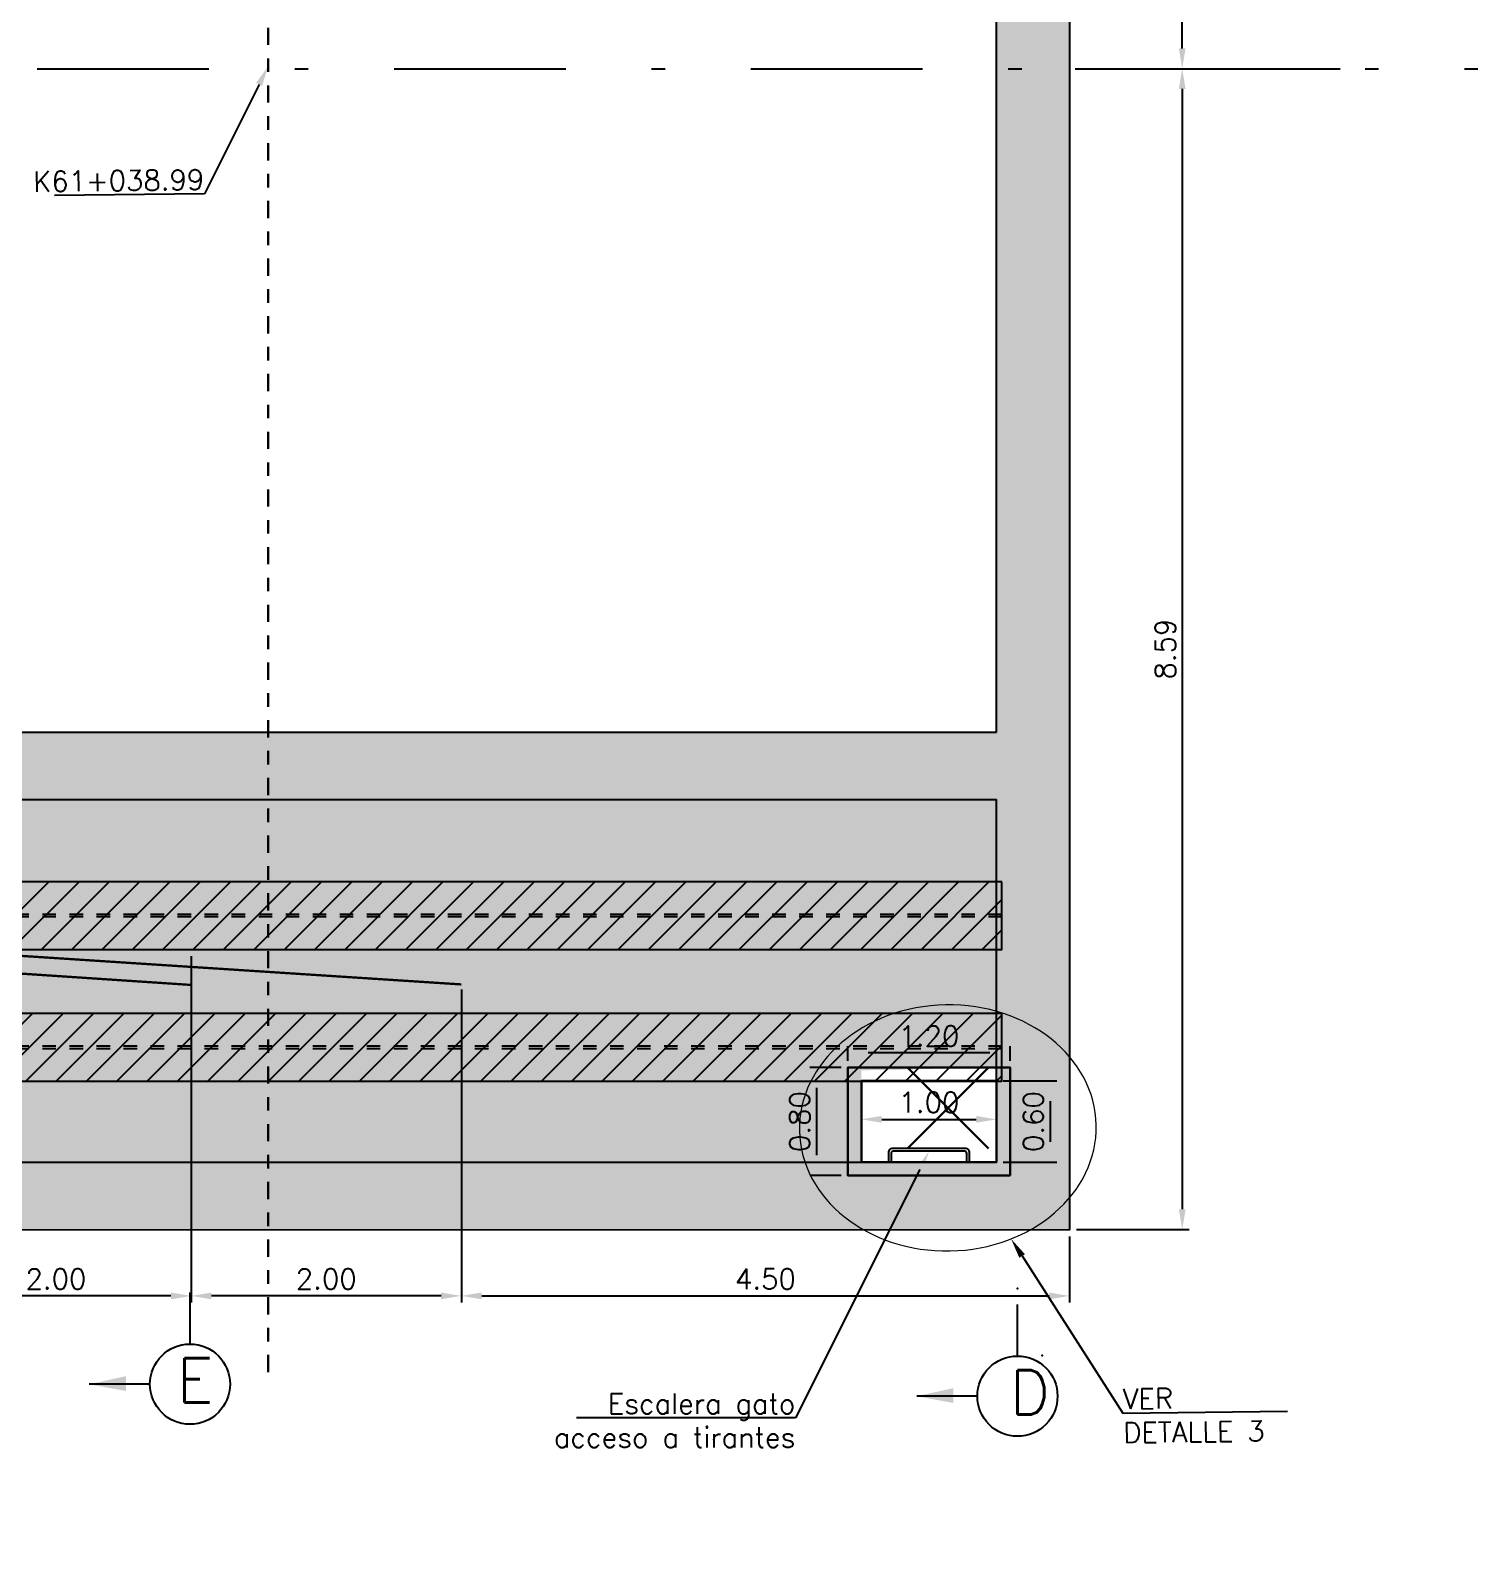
# Model space of a CAD drawing. Header units: metres. Extents: x 1080594 to 1081411, y 976871 to 977162.
# Drawn here: x 1081111.04 to 1081121.69, y 976937.18 to 976948.46 of the extents above; entities that cross this region are included whole.
import ezdxf
from ezdxf import colors
from ezdxf.entities.mleader import LeaderData, LeaderLine
from ezdxf.math import Vec2, Vec3

# ---------------------------------------------------------------- set-up
doc = ezdxf.new("R2010")
doc.units = ezdxf.units.M
doc.header["$LTSCALE"] = 25.4
doc.linetypes.add('DASHDOT', pattern=[1, 0.5, -0.25, 0, -0.25])
doc.linetypes.add('HIDDEN', pattern=[0.375, 0.25, -0.125])
for name, color, linetype in [('CIRCULOCONTRAP', 130, 'Continuous'), ('CONTRAPESO', 3, 'Continuous'), ('DIMCONTRAPESO', 1, 'Continuous'), ('EJE PUENTE', 41, 'DASHDOT'), ('ESCALERAGATO', 53, 'Continuous'), ('PERFIL MET', 37, 'Continuous'), ('R175COTR', 7, 'Continuous')]:
    doc.layers.add(name, color=color, linetype=linetype)
for name, color, linetype, lineweight in [('COTA', 1, 'Continuous', 30), ('EJECONTRAPESO', 41, 'DASHDOT', 30), ('OTROS', 8, 'Continuous', 5), ('SOLIDOREFCONT', 254, 'Continuous', 5), ('TAPACCESO', 30, 'Continuous', 30), ('TIRANTE', 170, 'Continuous', 30)]:
    doc.layers.add(name, color=color, linetype=linetype, lineweight=lineweight)
doc.styles.add('romans', font='romans.shx')
doc.dimstyles.new('Copy 75', dxfattribs={"dimtxt": 0.15, "dimasz": 0.15, "dimexe": 0.05, "dimexo": 0.05, "dimgap": 0.05, "dimtad": 1, "dimzin": 0, "dimdsep": 46, "dimtxsty": 'romans', "dimcen": 0.002, "dimclrd": 1, "dimclre": 1, "dimclrt": 3, "dimadec": 4, "dimazin": 0, "dimtfac": 1, "dimtofl": 0, "dimtmove": 1, "dimatfit": 3, "dimfxl": 1, "dimtolj": 1, "dimtzin": 0, "dimarcsym": 1})

# ---------------------------------------------------------------- blocks, each defined once
blk = doc.blocks.new('*D133')
at = {"layer": 'Defpoints', "color": 0, "transparency": 16777216}
for p in [(1081119.376468803, 976948.1799643373), (1081118.734117915, 976939.5894934485), (1081119.565605333, 976939.5894934485)]:
    blk.add_point(p, dxfattribs=at)
at = {"layer": 'DIMCONTRAPESO', "color": 1, "lineweight": -2, "transparency": 16777216}
for p, q in [((1081119.426468803, 976948.1799643373), (1081119.615605333, 976948.1799643373)), ((1081119.565605333, 976948.0299643372), (1081119.565605333, 976939.7394934485)), ((1081118.784117915, 976939.5894934485), (1081119.615605333, 976939.5894934485))]:
    blk.add_line(p, q, dxfattribs=at)
at = {"layer": 'DIMCONTRAPESO', "color": 1, "transparency": 16777216}
for points in [[(1081119.540605333, 976948.0299643372), (1081119.590605333, 976948.0299643372), (1081119.565605333, 976948.1799643373)], [(1081119.540605333, 976939.7394934485), (1081119.590605333, 976939.7394934485), (1081119.565605333, 976939.5894934485)]]:
    blk.add_solid(points, dxfattribs=at)
at = {"layer": 'DIMCONTRAPESO', "color": 3, "transparency": 16777216, "insert": (1081119.440605333, 976943.884728893), "char_height": 0.15, "attachment_point": 5, "rotation": 90, "style": 'romans'}
blk.add_mtext('\\A1;8.59', dxfattribs=at)
blk = doc.blocks.new('*D124')
at = {"layer": 'Defpoints', "color": 0, "transparency": 16777216}
for p in [(1081117.091387097, 976940.8961763742), (1081117.091387097, 976940.7889934485), (1081118.291387097, 976940.7889934485)]:
    blk.add_point(p, dxfattribs=at)
at = {"layer": 'DIMCONTRAPESO', "color": 1, "lineweight": -2, "transparency": 16777216}
for p, q in [((1081117.091387097, 976940.8389934485), (1081117.091387097, 976940.9461763742)), ((1081118.141387097, 976940.8961763742), (1081117.241387097, 976940.8961763742)), ((1081118.291387097, 976940.8389934485), (1081118.291387097, 976940.9461763742))]:
    blk.add_line(p, q, dxfattribs=at)
at = {"layer": 'DIMCONTRAPESO', "color": 1, "transparency": 16777216}
for points in [[(1081117.241387097, 976940.9211763742), (1081117.241387097, 976940.8711763741), (1081117.091387097, 976940.8961763742)], [(1081118.141387097, 976940.9211763742), (1081118.141387097, 976940.8711763741), (1081118.291387097, 976940.8961763742)]]:
    blk.add_solid(points, dxfattribs=at)
at = {"layer": 'DIMCONTRAPESO', "color": 3, "transparency": 16777216, "insert": (1081117.691387097, 976941.0211763742), "char_height": 0.15, "attachment_point": 5, "style": 'romans'}
blk.add_mtext('\\A1;1.20', dxfattribs=at)
blk = doc.blocks.new('*D125')
at = {"layer": 'Defpoints', "color": 0, "transparency": 16777216}
for p in [(1081118.191387097, 976940.6889934485), (1081118.191387097, 976940.0889934485), (1081118.58821938, 976940.0889934485)]:
    blk.add_point(p, dxfattribs=at)
at = {"layer": 'DIMCONTRAPESO', "color": 1, "lineweight": -2, "transparency": 16777216}
for p, q in [((1081118.241387097, 976940.6889934485), (1081118.638219381, 976940.6889934485)), ((1081118.58821938, 976940.5389934485), (1081118.58821938, 976940.2389934486)), ((1081118.241387097, 976940.0889934485), (1081118.638219381, 976940.0889934485))]:
    blk.add_line(p, q, dxfattribs=at)
at = {"layer": 'DIMCONTRAPESO', "color": 1, "transparency": 16777216}
for points in [[(1081118.563219381, 976940.5389934485), (1081118.61321938, 976940.5389934485), (1081118.58821938, 976940.6889934485)], [(1081118.563219381, 976940.2389934486), (1081118.61321938, 976940.2389934486), (1081118.58821938, 976940.0889934485)]]:
    blk.add_solid(points, dxfattribs=at)
at = {"layer": 'DIMCONTRAPESO', "color": 3, "transparency": 16777216, "insert": (1081118.46321938, 976940.3889934487), "char_height": 0.15, "attachment_point": 5, "rotation": 90, "style": 'romans'}
blk.add_mtext('\\A1;0.60', dxfattribs=at)
blk = doc.blocks.new('*D126')
at = {"layer": 'Defpoints', "color": 0, "transparency": 16777216}
for p in [(1081117.191387097, 976940.379785035), (1081118.191387097, 976940.4051793386), (1081118.191387097, 976940.1889934485)]:
    blk.add_point(p, dxfattribs=at)
at = {"layer": 'DIMCONTRAPESO', "color": 1, "lineweight": -2, "transparency": 16777216}
for p, q in [((1081117.191387097, 976940.4297850351), (1081117.191387097, 976940.4551793387)), ((1081118.191387097, 976940.2389934486), (1081118.191387097, 976940.4551793387)), ((1081117.341387097, 976940.4051793386), (1081118.041387097, 976940.4051793386))]:
    blk.add_line(p, q, dxfattribs=at)
at = {"layer": 'DIMCONTRAPESO', "color": 1, "transparency": 16777216}
for points in [[(1081117.341387097, 976940.4301793387), (1081117.341387097, 976940.3801793386), (1081117.191387097, 976940.4051793386)], [(1081118.041387097, 976940.4301793387), (1081118.041387097, 976940.3801793386), (1081118.191387097, 976940.4051793386)]]:
    blk.add_solid(points, dxfattribs=at)
at = {"layer": 'DIMCONTRAPESO', "color": 3, "transparency": 16777216, "insert": (1081117.691387097, 976940.5301793386), "char_height": 0.15, "attachment_point": 5, "style": 'romans'}
blk.add_mtext('\\A1;1.00', dxfattribs=at)
blk = doc.blocks.new('*D127')
at = {"layer": 'Defpoints', "color": 0, "transparency": 16777216}
for p in [(1081117.091387097, 976940.7889934485), (1081116.858579763, 976939.9889934486), (1081117.091387097, 976939.9889934486)]:
    blk.add_point(p, dxfattribs=at)
at = {"layer": 'DIMCONTRAPESO', "color": 1, "lineweight": -2, "transparency": 16777216}
for p, q in [((1081117.041387097, 976940.7889934485), (1081116.808579762, 976940.7889934485)), ((1081116.858579763, 976940.6389934485), (1081116.858579763, 976940.1389934486)), ((1081117.041387097, 976939.9889934486), (1081116.808579762, 976939.9889934486))]:
    blk.add_line(p, q, dxfattribs=at)
at = {"layer": 'DIMCONTRAPESO', "color": 1, "transparency": 16777216}
for points in [[(1081116.833579763, 976940.6389934485), (1081116.883579762, 976940.6389934485), (1081116.858579763, 976940.7889934485)], [(1081116.833579763, 976940.1389934486), (1081116.883579762, 976940.1389934486), (1081116.858579763, 976939.9889934486)]]:
    blk.add_solid(points, dxfattribs=at)
at = {"layer": 'DIMCONTRAPESO', "color": 3, "transparency": 16777216, "insert": (1081116.733579762, 976940.3889934487), "char_height": 0.15, "attachment_point": 5, "rotation": 90, "style": 'romans'}
blk.add_mtext('\\A1;0.80', dxfattribs=at)
blk = doc.blocks.new('*D129')
at = {"layer": 'Defpoints', "color": 0, "transparency": 16777216}
for p in [(1081118.784117991, 976956.7704352259), (1081119.565605333, 976956.7704352259), (1081119.565605333, 976948.1799643373)]:
    blk.add_point(p, dxfattribs=at)
at = {"layer": 'DIMCONTRAPESO', "color": 1, "lineweight": -2, "transparency": 16777216}
for p, q in [((1081118.834117991, 976956.7704352259), (1081119.615605333, 976956.7704352259)), ((1081119.565605333, 976948.3299643373), (1081119.565605333, 976956.6204352259))]:
    blk.add_line(p, q, dxfattribs=at)
at = {"layer": 'DIMCONTRAPESO', "color": 1, "transparency": 16777216}
for points in [[(1081119.540605333, 976956.6204352259), (1081119.590605333, 976956.6204352259), (1081119.565605333, 976956.7704352259)], [(1081119.540605333, 976948.3299643373), (1081119.590605333, 976948.3299643373), (1081119.565605333, 976948.1799643373)]]:
    blk.add_solid(points, dxfattribs=at)
at = {"layer": 'DIMCONTRAPESO', "color": 3, "transparency": 16777216, "insert": (1081119.440605333, 976952.4751997817), "char_height": 0.15, "attachment_point": 5, "rotation": 90, "style": 'romans'}
blk.add_mtext('\\A1;8.59', dxfattribs=at)
blk = doc.blocks.new('*D369')
at = {"layer": 'Defpoints', "color": 0, "transparency": 16777216}
for p in [(1081114.231387097, 976941.4162192114), (1081112.231387097, 976939.0987348636), (1081112.231387097, 976939.0987348636)]:
    blk.add_point(p, dxfattribs=at)
at = {"layer": 'DIMCONTRAPESO', "color": 1, "lineweight": -2, "transparency": 16777216}
for p, q in [((1081114.231387097, 976941.3662192114), (1081114.231387097, 976939.0487348635)), ((1081114.081387097, 976939.0987348636), (1081112.381387097, 976939.0987348636))]:
    blk.add_line(p, q, dxfattribs=at)
at = {"layer": 'DIMCONTRAPESO', "color": 1, "transparency": 16777216}
for points in [[(1081112.381387097, 976939.1237348636), (1081112.381387097, 976939.0737348635), (1081112.231387097, 976939.0987348636)], [(1081114.081387097, 976939.1237348636), (1081114.081387097, 976939.0737348635), (1081114.231387097, 976939.0987348636)]]:
    blk.add_solid(points, dxfattribs=at)
at = {"layer": 'DIMCONTRAPESO', "color": 3, "transparency": 16777216, "insert": (1081113.231387097, 976939.2237348636), "char_height": 0.15, "attachment_point": 5, "style": 'romans'}
blk.add_mtext('\\A1;2.00', dxfattribs=at)
blk = doc.blocks.new('*D370')
at = {"layer": 'Defpoints', "color": 0, "transparency": 16777216}
for p in [(1081112.231387097, 976941.6625868212), (1081110.231387097, 976939.0987348636), (1081110.231387097, 976939.0987348636)]:
    blk.add_point(p, dxfattribs=at)
at = {"layer": 'DIMCONTRAPESO', "color": 1, "lineweight": -2, "transparency": 16777216}
for p, q in [((1081112.231387097, 976941.6125868212), (1081112.231387097, 976939.0487348635)), ((1081112.081387097, 976939.0987348636), (1081110.381387097, 976939.0987348636))]:
    blk.add_line(p, q, dxfattribs=at)
at = {"layer": 'DIMCONTRAPESO', "color": 1, "transparency": 16777216}
for points in [[(1081110.381387097, 976939.1237348636), (1081110.381387097, 976939.0737348635), (1081110.231387097, 976939.0987348636)], [(1081112.081387097, 976939.1237348636), (1081112.081387097, 976939.0737348635), (1081112.231387097, 976939.0987348636)]]:
    blk.add_solid(points, dxfattribs=at)
at = {"layer": 'DIMCONTRAPESO', "color": 3, "transparency": 16777216, "insert": (1081111.231387097, 976939.2237348636), "char_height": 0.15, "attachment_point": 5, "style": 'romans'}
blk.add_mtext('\\A1;2.00', dxfattribs=at)
blk = doc.blocks.new('*D374')
at = {"layer": 'Defpoints', "color": 0, "transparency": 16777216}
for p in [(1081118.731358233, 976939.5894932862), (1081114.231387097, 976939.0987348636), (1081118.731358233, 976939.0987348636)]:
    blk.add_point(p, dxfattribs=at)
at = {"layer": 'DIMCONTRAPESO', "color": 1, "lineweight": -2, "transparency": 16777216}
for p, q in [((1081118.731358233, 976939.5394932862), (1081118.731358233, 976939.0487348635)), ((1081114.381387097, 976939.0987348636), (1081118.581358233, 976939.0987348636))]:
    blk.add_line(p, q, dxfattribs=at)
at = {"layer": 'DIMCONTRAPESO', "color": 1, "transparency": 16777216}
for points in [[(1081114.381387097, 976939.1237348636), (1081114.381387097, 976939.0737348635), (1081114.231387097, 976939.0987348636)], [(1081118.581358233, 976939.1237348636), (1081118.581358233, 976939.0737348635), (1081118.731358233, 976939.0987348636)]]:
    blk.add_solid(points, dxfattribs=at)
at = {"layer": 'DIMCONTRAPESO', "color": 3, "transparency": 16777216, "insert": (1081116.481372665, 976939.2237348636), "char_height": 0.15, "attachment_point": 5, "style": 'romans'}
blk.add_mtext('\\A1;4.50', dxfattribs=at)

msp = doc.modelspace()

# ---------------------------------------------------------------- hatches: boundary and pattern name
at = {"layer": 'PERFIL MET', "linetype": 'HIDDEN', "ltscale": 0.005}
h = msp.add_hatch(dxfattribs=at)
h.set_pattern_fill('ANSI31', color=256, scale=0.05)
h.set_pattern_definition([(45, (0, -12.18698181025684), (-0.1122532015133644, 0.1122532015133644), [])])
h.paths.add_polyline_path([(1081118.231387097, 976942.1666483897), (1081097.731387097, 976942.1585252528), (1081097.731387097, 976941.6585252528), (1081118.231387097, 976941.6666483897)])
h = msp.add_hatch(dxfattribs=at)
h.set_pattern_fill('ANSI31', color=256, scale=0.05)
h.set_pattern_definition([(45, (0, -13.49315612355713), (-0.1122532015133644, 0.1122532015133644), [])])
h.paths.add_polyline_path([(1081118.231387097, 976941.187574644), (1081097.731387097, 976941.187574644), (1081097.731387097, 976940.687574644), (1081118.231387097, 976940.687574644)])
at = {"layer": 'SOLIDOREFCONT', "transparency": 33554541}
h = msp.add_hatch(color=251, dxfattribs=at)
h.dxf.hatch_style = 1
h.paths.add_polyline_path([(1081118.734117991, 976956.7704352259), (1081101.731390522, 976956.7704352259), (1081101.731390522, 976939.5884934487), (1081118.734117915, 976939.5894934485)])
h.paths.add_polyline_path([(1081118.191387097, 976953.5904881151), (1081102.231387097, 976953.5904881151), (1081102.231387173, 976956.2704881151), (1081118.191387173, 976956.2704881151)], flags=16)
h.paths.add_polyline_path([(1081118.191387097, 976953.0953415143), (1081118.191387097, 976943.2694934485), (1081102.231387097, 976943.2694934485), (1081102.231387097, 976953.0953415143)], flags=16)
h.paths.add_polyline_path([(1081118.191387097, 976942.7694934487), (1081118.191387097, 976940.0889934485), (1081102.231387097, 976940.0889934485), (1081102.231387097, 976942.7694934487)], flags=16)
at = {"layer": 'SOLIDOREFCONT', "transparency": 33554546}
h = msp.add_hatch(color=252, dxfattribs=at)
h.dxf.hatch_style = 1
h.paths.add_polyline_path([(1081117.191387097, 976940.0676793387), (1081117.191387097, 976940.7676793388), (1081118.191387097, 976940.7889934485), (1081118.191387097, 976942.7694934487), (1081102.231387097, 976942.7694934487), (1081102.231387097, 976940.0889934484)])

# ---------------------------------------------------------------- linework, layer by layer
for p, q in [((1081112.223175444, 976938.7422838042), (1081112.223175444, 976939.1234672832)), ((1081118.346078862, 976938.6534992025), (1081118.346078862, 976939.0346826814)), ((1081111.928927, 976938.4449736042), (1081111.477875114, 976938.4449736042)), ((1081118.051830419, 976938.3561890024), (1081117.600778533, 976938.3561890024))]:
    msp.add_line(p, q)
for p in [(1081118.346078862, 976939.1533350257), (1081118.528767922, 976938.657863606)]:
    msp.add_point(p)
for points in [[(1081111.748730282, 976938.5048952879), (1081111.748730282, 976938.3951381192), (1081111.477875114, 976938.4449736042)], [(1081117.8716337, 976938.4161106861), (1081117.8716337, 976938.3063535175), (1081117.600778533, 976938.3561890024)]]:
    msp.add_solid(points)
at = {"layer": 'CIRCULOCONTRAP'}
for centre in [(1081112.223175444, 976938.4456529449), (1081118.346078862, 976938.3568683431)]:
    msp.add_circle(centre, 0.296630859375, dxfattribs=at)
at = {"layer": 'CONTRAPESO'}
for points in [[(1081118.734117991, 976956.7704352259), (1081101.731387173, 976956.7704352259), (1081101.731387097, 976939.5884934484), (1081118.734117915, 976939.5894934485)], [(1081118.191387097, 976943.2694934485), (1081118.191387097, 976953.0953415143), (1081102.231387097, 976953.0953415143), (1081102.231387097, 976943.2694934485)]]:
    msp.add_lwpolyline(points, close=True, dxfattribs=at)
msp.add_lwpolyline([(1081102.231387097, 976940.0889934485), (1081102.231387097, 976940.0889934485), (1081118.191387097, 976940.0889934485), (1081118.191387097, 976942.7694934487), (1081102.231387097, 976942.7694934487), (1081102.231387097, 976940.0889934485)], dxfattribs=at)
at = {"layer": 'DIMCONTRAPESO', "color": 2}
msp.add_lwpolyline([(1081118.774117953, 976948.1799643373), (1081120.733975371, 976948.1799643373)], dxfattribs=at)
at = {"layer": 'EJE PUENTE', "ltscale": 0.1}
msp.add_lwpolyline([(1080643.813269292, 976948.1799643373), (1081123.813502475, 976948.1799643373)], dxfattribs=at)
at = {"layer": 'EJECONTRAPESO', "ltscale": 0.01}
msp.add_lwpolyline([(1081112.801387097, 976959.157666994), (1081112.801387097, 976938.439959088)], dxfattribs=at)
at = {"layer": 'ESCALERAGATO'}
for points in [[(1081117.966387097, 976940.1886121978), (1081117.416387097, 976940.1886121978, 0.414213562373095), (1081117.391387097, 976940.1636121977), (1081117.391387097, 976940.0889934485), (1081117.991387097, 976940.0889934485), (1081117.991387097, 976940.1636121977, 0.414213562373095)], [(1081117.956387097, 976940.1686121977), (1081117.426387097, 976940.1686121977, 0.414213562373095), (1081117.411387097, 976940.1536121977), (1081117.411387097, 976940.0889934485), (1081117.971387097, 976940.0889934485), (1081117.971387097, 976940.1536121977, 0.414213562373095)]]:
    msp.add_lwpolyline(points, format="xyb", close=True, dxfattribs=at)
at = {"layer": 'OTROS', "extrusion": (0, 0, -0.9999999999999999)}
msp.add_ellipse((1081117.831181865, 976940.3416545695), major_axis=(1.098427378790843, 0.02070358150462343), ratio=0.82886227380859, start_param=-1.570796326794897, end_param=4.71238898038469, dxfattribs=at)
at = {"layer": 'PERFIL MET'}
for points in [[(1081118.231387097, 976942.1625868212), (1081097.731387097, 976942.1625868212), (1081097.731387097, 976941.6625868212), (1081118.231387097, 976941.6625868212)], [(1081118.231387097, 976941.187574644), (1081097.731387097, 976941.187574644), (1081097.731387097, 976940.687574644), (1081118.231387097, 976940.687574644)]]:
    msp.add_lwpolyline(points, close=True, dxfattribs=at)
at = {"layer": 'PERFIL MET', "linetype": 'HIDDEN', "ltscale": 0.005}
for points in [[(1081118.231387097, 976941.9221118214), (1081097.731387097, 976941.9221118214)], [(1081118.231387097, 976941.9030618214), (1081097.731387097, 976941.9030618214)], [(1081118.231387097, 976940.9470996439), (1081097.731387097, 976940.9470996439)], [(1081118.231387097, 976940.928049644), (1081097.731387097, 976940.928049644)]]:
    msp.add_lwpolyline(points, dxfattribs=at)
at = {"layer": 'TAPACCESO'}
for p, q in [((1081118.131387173, 976940.7889934485), (1081117.531387173, 976940.1889934485)), ((1081118.131387173, 976940.1889934485), (1081117.531387173, 976940.7889934485))]:
    msp.add_line(p, q, dxfattribs=at)
for points in [[(1081118.291387097, 976939.9889934486), (1081117.091387097, 976939.9889934486), (1081117.091387097, 976940.7889934485), (1081118.291387097, 976940.7889934485)], [(1081118.191387097, 976940.0889934485), (1081117.191387097, 976940.0889934485), (1081117.191387097, 976940.6889934485), (1081118.191387097, 976940.6889934485)]]:
    msp.add_lwpolyline(points, close=True, dxfattribs=at)
at = {"layer": 'TIRANTE', "const_width": 0.017}
for points in [[(1081034.254054291, 976946.592455064), (1081112.231387097, 976941.399768764)], [(1081035.762155474, 976946.4920272079), (1081114.231387097, 976941.403576871)]]:
    msp.add_lwpolyline(points, dxfattribs=at)

# ---------------------------------------------------------------- texts
at = {"layer": 'R175COTR', "char_height": 0.33, "width": 0.4150010265334458, "attachment_point": 7, "style": 'romans'}
for s, insert in [('{\\C0;E}', (1081112.12615167, 976938.3088431876)), ('{\\C0;D}', (1081118.289835723, 976938.2200585859))]:
    msp.add_mtext(s, dxfattribs=dict(at, insert=insert))

# ---------------------------------------------------------------- dimensions: what is measured, and where the dimension line sits
at = {"layer": 'DIMCONTRAPESO', "color": 2}
for base, p1, p2, angle, picture, middle in [((1081119.565605333, 976956.7704352259), (1081119.565605333, 976948.1799643373), (1081118.784117991, 976956.7704352259), 90, '*D129', (1081119.440605333, 976952.4751997817)), ((1081118.731358233, 976939.0987348636), (1081114.231387097, 976939.0987348636), (1081118.731358233, 976939.5894932862), 180, '*D374', (1081116.481372665, 976939.2237348636))]:
    dim = msp.add_linear_dim(base=base, p1=p1, p2=p2, angle=angle, dimstyle='Copy 75', dxfattribs=at)
    dim.commit()
    dim.dimension.update_dxf_attribs({"geometry": picture, "text_midpoint": middle})
at = {"layer": 'DIMCONTRAPESO'}
for base, p1, p2, angle, picture, middle in [((1081119.565605333, 976939.5894934485), (1081119.376468803, 976948.1799643373), (1081118.734117915, 976939.5894934485), 90, '*D133', (1081119.440605333, 976943.884728893)), ((1081110.231387097, 976939.0987348636), (1081112.231387097, 976941.6625868212), (1081110.231387097, 976939.0987348636), 180, '*D370', (1081111.231387097, 976939.2237348636)), ((1081112.231387097, 976939.0987348636), (1081114.231387097, 976941.4162192114), (1081112.231387097, 976939.0987348636), 180, '*D369', (1081113.231387097, 976939.2237348636)), ((1081117.091387097, 976940.8961763742), (1081118.291387097, 976940.7889934485), (1081117.091387097, 976940.7889934485), 180, '*D124', (1081117.691387097, 976941.0211763742)), ((1081116.858579763, 976939.9889934486), (1081117.091387097, 976940.7889934485), (1081117.091387097, 976939.9889934486), 90, '*D127', (1081116.733579762, 976940.3889934487)), ((1081118.58821938, 976940.0889934485), (1081118.191387097, 976940.6889934485), (1081118.191387097, 976940.0889934485), 90, '*D125', (1081118.46321938, 976940.3889934487)), ((1081118.191387097, 976940.4051793386), (1081117.191387097, 976940.379785035), (1081118.191387097, 976940.1889934485), 180, '*D126', (1081117.691387097, 976940.5301793386))]:
    dim = msp.add_linear_dim(base=base, p1=p1, p2=p2, angle=angle, dimstyle='Copy 75', dxfattribs=at)
    dim.commit()
    dim.dimension.update_dxf_attribs({"geometry": picture, "text_midpoint": middle})

# ---------------------------------------------------------------- leaders
at = {"layer": 'COTA'}
ml = msp.add_multileader_mtext('Standard', dxfattribs=at)
ml.set_content('K61+038.99', color=3, style='romans')
ml.set_leader_properties(color=256)
ml.build(insert=Vec2(0, 0))
ml.multileader.update_dxf_attribs({"text_left_attachment_type": 6, "text_right_attachment_type": 6, "dogleg_length": 0, "arrow_head_size": 0.15})
ctx = ml.context
ctx.base_point, ctx.char_height, ctx.arrow_head_size, ctx.landing_gap_size, ctx.plane_origin, ctx.plane_x_axis, ctx.plane_y_axis = Vec3(1081110.979653571, 976947.2383451181), 0.15, 0.15, 0, Vec3(1081115.032966187, 976954.3418322473), Vec3(0.9999352659589026, 0.01137822005845793), Vec3(-0.01137822005845793, 0.9999352659589026)
ctx.left_attachment, ctx.right_attachment, ctx.text_align_type = 6, 6, 2
notes = []
notes.append((ctx, [(1, (1, 1, 0), (1081112.32956618, 976947.2537057152), (-0.9999352659589028, -0.01137822005845793), 0, [(0, [(1081112.801387097, 976948.1980423122)], 0, [])])]))
ctx.mtext.insert, ctx.mtext.text_direction, ctx.mtext.rotation, ctx.mtext.defined_height, ctx.mtext.alignment, ctx.mtext.flow_direction = Vec3(1081112.3275181, 976947.4336940631), Vec3(0.9999352659589026, 0.01137822005845793), 0.01137846558420378, 0.2709478240828099, 3, 5
ml = msp.add_multileader_mtext('Standard', dxfattribs=at)
ml.set_content('VER DETALLE 3', color=3, style='romans')
ml.set_leader_properties(color=256)
ml.build(insert=Vec2(0, 0))
ml.multileader.update_dxf_attribs({"text_left_attachment_type": 6, "text_right_attachment_type": 6, "dogleg_length": 0, "arrow_head_size": 0.15})
ctx = ml.context
ctx.base_point, ctx.char_height, ctx.arrow_head_size, ctx.landing_gap_size, ctx.plane_origin, ctx.plane_x_axis, ctx.plane_y_axis = Vec3(1081119.126150626, 976938.2319426769), 0.15, 0.15, 0, Vec3(1081120.309731572, 976947.153771045), Vec3(0.9999352659589028, 0.01137822005845793), Vec3(-0.01137822005845793, 0.9999352659589028)
ctx.left_attachment, ctx.right_attachment = 6, 6
notes.append((ctx, [(0, (1, 1, 0), (1081119.126150626, 976938.2319426769), (0.9999352659589028, 0.01137822005845793), 0, [(0, [(1081118.299216453, 976939.5205407022)], 0, [])])]))
ctx.mtext.insert, ctx.mtext.text_direction, ctx.mtext.rotation, ctx.mtext.width, ctx.mtext.defined_height, ctx.mtext.flow_direction = Vec3(1081119.124102547, 976938.4119310249), Vec3(0.9999352659589028, 0.01137822005845793), 0.01137846558420378, 1.205336406233772, 0.1729945346052943, 5
at = {"layer": 'DIMCONTRAPESO'}
ml = msp.add_multileader_mtext('Standard', dxfattribs=at)
ml.set_content('Escalera gato\\Pacceso a tirantes', color=3, style='romans')
ml.set_leader_properties(color=256)
ml.build(insert=Vec2(0, 0))
ml.multileader.update_dxf_attribs({"text_left_attachment_type": 6, "text_right_attachment_type": 6, "dogleg_length": 0, "arrow_head_size": 0.15})
ctx = ml.context
ctx.base_point, ctx.char_height, ctx.arrow_head_size, ctx.landing_gap_size, ctx.plane_origin = Vec3(1081114.688340108, 976938.1965875417), 0.15, 0.15, 0, Vec3(1081117.831387097, 976940.1216775092)
ctx.left_attachment, ctx.right_attachment, ctx.text_align_type = 6, 6, 2
notes.append((ctx, [(0, (1, 1, 0), (1081116.702625822, 976938.1965875417), (-1, 0), 0, [(0, [(1081117.691387097, 976940.1686121977)], 0, [])])]))
ctx.mtext.insert, ctx.mtext.alignment, ctx.mtext.flow_direction = Vec3(1081116.702625822, 976938.3765875418), 3, 5
for ctx, leaders in notes:
    for number, flags, end, landing, length, lines in leaders:
        leader = LeaderData()
        leader.index, (leader.has_last_leader_line, leader.has_dogleg_vector, leader.attachment_direction) = number, flags
        leader.last_leader_point, leader.dogleg_vector, leader.dogleg_length = Vec3(end), Vec3(landing), length
        for number, points, colour, breaks in lines:
            line = LeaderLine()
            line.index, line.vertices, line.color, line.breaks = number, Vec3.list(points), colors.encode_raw_color(colour), breaks
            leader.lines.append(line)
        ctx.leaders.append(leader)

doc.saveas('drawing.dxf')
